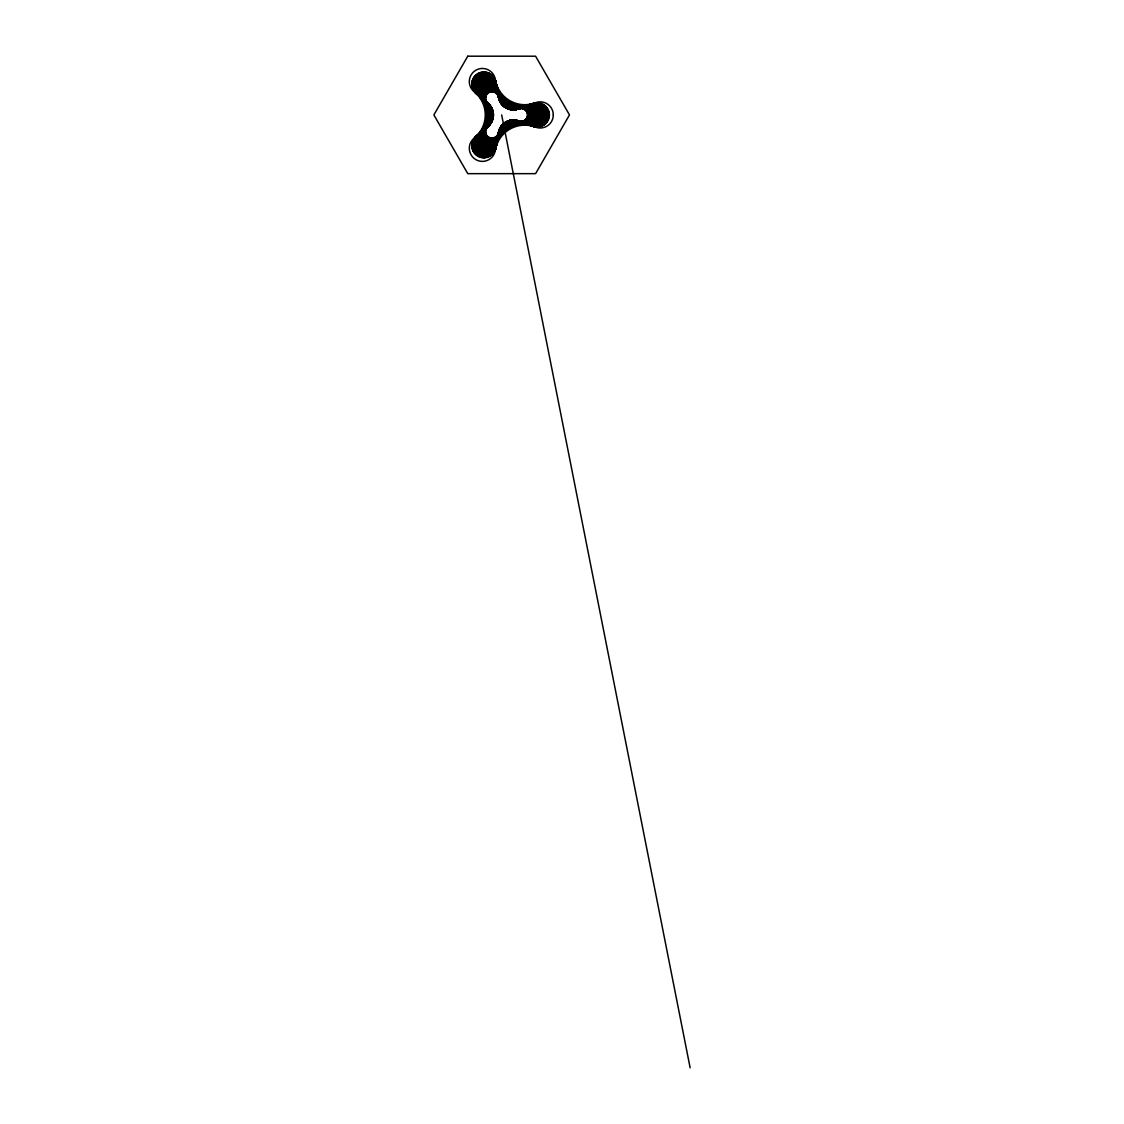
<?xml version="1.0" encoding="UTF-8"?>
<svg xmlns="http://www.w3.org/2000/svg" width="1124" height="1124" viewBox="0 0 1124 1124"><rect width="100%" height="100%" fill="white"/><g stroke="black" fill="none" stroke-linecap="round" stroke-linejoin="round"><path stroke-width="1.5" d="M501.669 114.929L690.136 1067.8M532.959 126.239A12.125 12.125 0 0 0 549.439 114.929A12.125 12.125 0 0 0 532.959 103.619A27.622 27.622 0 0 1 495.81 82.108A12.097 12.097 0 0 0 477.841 73.65A12.097 12.097 0 0 0 476.281 93.531A27.468 27.468 0 0 1 476.337 136.285A12.097 12.097 0 0 0 477.841 156.208A12.097 12.097 0 0 0 495.839 147.623A27.622 27.622 0 0 1 533.029 126.253A27.566 27.566 0 0 0 495.825 147.68M476.239 93.489A27.566 27.566 0 0 1 476.239 136.369M495.839 82.235A27.524 27.524 0 0 0 532.902 103.647A27.468 27.468 0 0 1 495.853 82.305A12.069 12.069 0 0 0 477.883 73.72A12.069 12.069 0 0 0 476.337 93.573M495.853 147.497A27.412 27.412 0 0 1 532.776 126.169M532.593 126.099A27.243 27.243 0 0 0 495.895 147.3A11.971 11.971 0 0 1 478.079 155.8A11.971 11.971 0 0 1 476.534 136.116A27.299 27.299 0 0 0 476.478 93.699A27.355 27.355 0 0 1 476.436 136.201A12.027 12.027 0 0 0 477.981 155.969A12.027 12.027 0 0 0 495.867 147.427A27.355 27.355 0 0 1 532.72 126.155A12.027 12.027 0 0 0 549.06 114.929A12.027 12.027 0 0 0 532.72 103.703A27.355 27.355 0 0 1 495.867 82.431M476.534 93.742A11.971 11.971 0 0 1 478.079 74.044A11.971 11.971 0 0 1 495.895 82.558A27.243 27.243 0 0 0 532.593 103.745M495.923 147.16A27.131 27.131 0 0 1 532.467 126.057A11.957 11.957 0 0 0 548.779 114.929A11.957 11.957 0 0 0 532.537 103.773A27.131 27.131 0 0 1 495.923 82.698A11.9 11.9 0 0 0 478.22 74.296A11.9 11.9 0 0 0 476.688 93.868A27.131 27.131 0 0 1 476.632 136.032A11.957 11.957 0 0 0 478.122 155.716A11.957 11.957 0 0 0 495.909 147.23A11.928 11.928 0 0 1 478.164 155.646A11.928 11.928 0 0 1 476.632 136.032M476.59 93.784A11.957 11.957 0 0 1 478.122 74.128A11.957 11.957 0 0 1 495.909 82.628M532.34 103.844A11.872 11.872 0 0 1 548.484 114.929A11.872 11.872 0 0 1 532.34 126.014M532.214 125.972A26.906 26.906 0 0 0 495.965 146.893A11.83 11.83 0 0 1 478.36 155.295A11.83 11.83 0 0 1 476.843 135.849A26.962 26.962 0 0 0 476.787 93.952A11.858 11.858 0 0 1 478.318 74.479A11.858 11.858 0 0 1 495.951 82.895A26.906 26.906 0 0 0 532.214 103.886A11.774 11.774 0 0 1 548.091 114.929A11.774 11.774 0 0 1 532.073 125.916A26.85 26.85 0 0 0 495.979 146.822A11.802 11.802 0 0 1 478.417 155.21A11.802 11.802 0 0 1 476.899 135.807M476.843 93.995A26.906 26.906 0 0 1 476.843 135.849M532.144 103.914A26.85 26.85 0 0 1 495.979 83.035A11.774 11.774 0 0 0 478.473 74.732A11.774 11.774 0 0 0 476.955 94.093A26.793 26.793 0 0 1 476.955 135.765A26.737 26.737 0 0 0 477.012 94.135A11.718 11.718 0 0 1 478.571 74.915A11.718 11.718 0 0 1 496.021 83.246A26.737 26.737 0 0 0 532.017 103.956A11.718 11.718 0 0 1 547.88 114.929A11.718 11.718 0 0 1 531.947 125.874A26.737 26.737 0 0 0 496.007 146.682M531.877 125.846A26.611 26.611 0 0 0 496.021 146.541A11.676 11.676 0 0 1 478.669 154.761A11.676 11.676 0 0 1 477.18 135.583A26.498 26.498 0 0 0 477.236 94.318A11.647 11.647 0 0 1 478.726 75.182A11.647 11.647 0 0 1 496.049 83.457A26.554 26.554 0 0 0 531.807 104.04A11.676 11.676 0 0 1 547.669 114.929A11.676 11.676 0 0 1 531.807 125.818A26.554 26.554 0 0 0 496.035 146.471A11.647 11.647 0 0 1 478.726 154.676A11.647 11.647 0 0 1 477.236 135.526M531.877 104.012A26.611 26.611 0 0 1 496.021 83.316M496.077 146.261A11.591 11.591 0 0 1 478.838 154.494A11.591 11.591 0 0 1 477.349 135.442A26.316 26.316 0 0 0 477.405 94.472A11.563 11.563 0 0 1 478.88 75.463A11.563 11.563 0 0 1 496.091 83.682A26.428 26.428 0 0 0 531.666 104.082A11.619 11.619 0 0 1 547.458 114.929A11.619 11.619 0 0 1 531.666 125.776A26.316 26.316 0 0 0 496.091 146.176A26.245 26.245 0 0 1 531.455 125.691M496.049 146.401A26.498 26.498 0 0 1 531.736 125.79M531.736 104.054A26.498 26.498 0 0 1 496.049 83.457M531.526 104.139A11.563 11.563 0 0 1 547.248 114.929A11.563 11.563 0 0 1 531.526 125.719M531.455 104.167A26.245 26.245 0 0 1 496.106 83.752M477.461 135.344A26.245 26.245 0 0 0 477.461 94.514A26.189 26.189 0 0 1 477.517 135.287M531.245 125.621A26.063 26.063 0 0 0 496.148 145.881A11.451 11.451 0 0 1 479.105 154.016A11.451 11.451 0 0 1 477.63 135.189A25.992 25.992 0 0 0 477.686 94.711A11.451 11.451 0 0 1 479.105 75.842A11.451 11.451 0 0 1 496.148 83.977A26.119 26.119 0 0 0 531.315 104.209M477.686 135.147A11.423 11.423 0 0 0 479.161 153.932A11.423 11.423 0 0 0 496.162 145.811A25.992 25.992 0 0 1 531.174 125.593A11.423 11.423 0 0 0 546.7 114.929A11.423 11.423 0 0 0 531.174 104.265A25.992 25.992 0 0 1 496.162 84.047A11.423 11.423 0 0 0 479.161 75.926A11.423 11.423 0 0 0 477.686 94.711M496.218 84.356A25.74 25.74 0 0 0 530.879 104.377A25.796 25.796 0 0 1 496.204 84.272A11.31 11.31 0 0 0 479.386 76.32A11.31 11.31 0 0 0 477.925 94.908A25.866 25.866 0 0 1 477.812 135.049A11.366 11.366 0 0 0 479.274 153.735A11.366 11.366 0 0 0 496.19 145.656A25.866 25.866 0 0 1 531.034 125.537A11.366 11.366 0 0 0 546.489 114.929A11.366 11.366 0 0 0 531.034 104.321A25.866 25.866 0 0 1 496.19 84.202A11.395 11.395 0 0 0 479.217 76.025A11.395 11.395 0 0 0 477.742 94.767A25.936 25.936 0 0 1 477.742 135.091A11.395 11.395 0 0 0 479.217 153.833A11.395 11.395 0 0 0 496.176 145.727M496.204 145.572A25.796 25.796 0 0 1 530.949 125.509A25.74 25.74 0 0 0 496.218 145.502A25.669 25.669 0 0 1 530.809 125.452A11.254 11.254 0 0 0 546.025 114.929A11.254 11.254 0 0 0 530.739 104.42M530.809 104.391A25.669 25.669 0 0 1 496.232 84.426A11.282 11.282 0 0 0 479.442 76.418A11.282 11.282 0 0 0 477.995 94.964A25.599 25.599 0 0 1 478.051 134.838A11.254 11.254 0 0 0 479.498 153.342A11.254 11.254 0 0 0 496.246 145.347M478.107 134.796A11.226 11.226 0 0 0 479.555 153.243A11.226 11.226 0 0 0 496.26 145.263A25.543 25.543 0 0 1 530.654 125.41M478.107 95.062A11.226 11.226 0 0 1 479.555 76.615A11.226 11.226 0 0 1 496.26 84.595A25.473 25.473 0 0 0 530.584 104.476A11.17 11.17 0 0 1 545.688 114.929A11.17 11.17 0 0 1 530.514 125.354A25.402 25.402 0 0 0 496.288 145.108M478.178 134.74A25.473 25.473 0 0 0 478.178 95.119A25.346 25.346 0 0 1 478.29 134.641A11.198 11.198 0 0 0 479.611 153.145A11.198 11.198 0 0 0 496.274 145.193M530.359 104.56A25.276 25.276 0 0 1 496.316 84.904A11.114 11.114 0 0 0 479.779 77.008A11.114 11.114 0 0 0 478.36 95.273A25.276 25.276 0 0 1 478.36 134.585A11.085 11.085 0 0 0 479.85 152.738A11.085 11.085 0 0 0 496.33 144.87M478.417 95.329A11.085 11.085 0 0 1 479.85 77.12A11.085 11.085 0 0 1 496.33 84.988A25.135 25.135 0 0 0 530.205 104.616A11.043 11.043 0 0 1 545.224 114.929A11.043 11.043 0 0 1 530.205 125.242A25.065 25.065 0 0 0 496.358 144.715A10.987 10.987 0 0 1 480.018 152.428A10.987 10.987 0 0 1 478.613 134.374A24.995 24.995 0 0 0 478.613 95.484M478.543 95.428A11.015 11.015 0 0 1 479.962 77.317A11.015 11.015 0 0 1 496.358 85.143A24.995 24.995 0 0 0 530.05 104.672A10.987 10.987 0 0 1 544.985 114.929A10.987 10.987 0 0 1 530.05 125.185A24.995 24.995 0 0 0 496.372 144.631M529.966 104.701A24.939 24.939 0 0 1 496.387 85.312A10.959 10.959 0 0 0 480.074 77.528A10.959 10.959 0 0 0 478.669 95.54A24.939 24.939 0 0 1 478.669 134.318A10.931 10.931 0 0 0 480.145 152.232A10.931 10.931 0 0 0 496.401 144.462A24.939 24.939 0 0 1 529.966 125.157M496.401 144.462A24.869 24.869 0 0 1 529.896 125.129M529.896 104.729A24.869 24.869 0 0 1 496.401 85.396M478.796 95.638A24.798 24.798 0 0 1 478.796 134.206M496.429 85.55A24.728 24.728 0 0 0 529.741 104.785A10.833 10.833 0 0 1 544.381 114.929A10.833 10.833 0 0 1 529.657 125.045A24.728 24.728 0 0 0 496.429 144.293M529.657 104.813A24.658 24.658 0 0 1 496.443 85.635A10.833 10.833 0 0 0 480.313 77.935A10.833 10.833 0 0 0 478.922 95.751A24.658 24.658 0 0 1 478.922 134.107A10.833 10.833 0 0 0 480.313 151.923A10.833 10.833 0 0 0 496.443 144.223A24.658 24.658 0 0 1 529.657 125.045M496.457 144.139A24.588 24.588 0 0 1 529.573 125.017A10.776 10.776 0 0 0 544.142 114.929A10.776 10.776 0 0 0 529.502 104.869A24.588 24.588 0 0 1 496.457 85.719A10.804 10.804 0 0 0 480.384 78.048A10.804 10.804 0 0 0 478.993 95.807A24.588 24.588 0 0 1 478.993 134.051M479.049 133.995A10.776 10.776 0 0 0 480.44 151.712A10.776 10.776 0 0 0 496.471 144.055A24.447 24.447 0 0 1 529.418 124.961A10.678 10.678 0 0 0 543.777 114.929A10.678 10.678 0 0 0 529.264 104.954A24.306 24.306 0 0 1 496.513 86.056A10.65 10.65 0 0 0 480.679 78.568A10.65 10.65 0 0 0 479.316 96.074A24.306 24.306 0 0 1 479.246 133.826A10.678 10.678 0 0 0 480.622 151.389A10.678 10.678 0 0 0 496.513 143.802A24.306 24.306 0 0 1 529.264 124.905M529.418 104.897A24.447 24.447 0 0 1 496.485 85.888A10.748 10.748 0 0 0 480.496 78.259A10.748 10.748 0 0 0 479.119 95.919A24.377 24.377 0 0 1 479.189 133.882M479.316 96.074A24.236 24.236 0 0 1 479.316 133.77A10.65 10.65 0 0 0 480.679 151.29A10.65 10.65 0 0 0 496.527 143.717M529.011 105.052A10.594 10.594 0 0 1 543.412 114.929A10.594 10.594 0 0 1 529.011 124.806A24.096 24.096 0 0 0 496.555 143.549A10.594 10.594 0 0 1 480.805 151.08A10.594 10.594 0 0 1 479.442 133.672A24.026 24.026 0 0 0 479.512 96.243A10.552 10.552 0 0 1 480.861 78.891A10.552 10.552 0 0 1 496.583 86.393A24.026 24.026 0 0 0 528.94 105.08A24.096 24.096 0 0 1 496.555 86.309M496.583 143.465A24.026 24.026 0 0 1 528.94 124.778M528.772 105.136A23.885 23.885 0 0 1 496.611 86.562A10.495 10.495 0 0 0 480.988 79.102A10.495 10.495 0 0 0 479.639 96.355A23.801 23.801 0 0 1 479.709 133.447A10.495 10.495 0 0 0 480.988 150.756A10.495 10.495 0 0 0 496.611 143.296A23.955 23.955 0 0 1 528.856 124.75A10.523 10.523 0 0 0 543.159 114.929A10.523 10.523 0 0 0 528.856 105.108A23.955 23.955 0 0 1 496.597 86.478M528.617 105.192A10.439 10.439 0 0 1 542.794 114.929A10.439 10.439 0 0 1 528.617 124.666A23.73 23.73 0 0 0 496.639 143.127A10.467 10.467 0 0 1 481.058 150.644A10.467 10.467 0 0 1 479.709 133.447M496.611 143.296A23.885 23.885 0 0 1 528.772 124.722M479.709 96.411A10.467 10.467 0 0 1 481.058 79.214A10.467 10.467 0 0 1 496.625 86.646M496.668 142.959A23.59 23.59 0 0 1 528.449 124.609A10.369 10.369 0 0 0 542.541 114.929A10.369 10.369 0 0 0 528.449 105.249A23.66 23.66 0 0 1 496.653 86.815A10.397 10.397 0 0 0 481.184 79.425A10.397 10.397 0 0 0 479.836 96.524M479.779 96.467A23.73 23.73 0 0 1 479.779 133.391M479.976 96.636A23.52 23.52 0 0 1 479.976 133.222A10.341 10.341 0 0 0 481.297 150.209A10.341 10.341 0 0 0 496.682 142.86A23.52 23.52 0 0 1 528.364 124.581A10.271 10.271 0 0 0 542.161 114.929A10.271 10.271 0 0 0 528.196 105.347A23.449 23.449 0 0 1 496.696 87.082A10.313 10.313 0 0 0 481.367 79.748A10.313 10.313 0 0 0 480.046 96.692A23.449 23.449 0 0 1 480.046 133.166A10.313 10.313 0 0 0 481.367 150.11A10.313 10.313 0 0 0 496.696 142.776A23.379 23.379 0 0 1 528.196 124.511M528.449 105.249A23.59 23.59 0 0 1 496.668 86.899A23.52 23.52 0 0 0 528.364 105.277M496.71 142.692A10.271 10.271 0 0 1 481.423 149.998A10.271 10.271 0 0 1 480.103 133.11A23.309 23.309 0 0 0 480.173 96.805A10.271 10.271 0 0 1 481.423 79.86A10.271 10.271 0 0 1 496.71 87.166M480.243 132.997A10.214 10.214 0 0 0 481.55 149.773A10.214 10.214 0 0 0 496.752 142.523A23.309 23.309 0 0 1 528.125 124.483A10.242 10.242 0 0 0 542.035 114.929A10.242 10.242 0 0 0 528.125 105.375A23.309 23.309 0 0 1 496.724 87.251A10.242 10.242 0 0 0 481.493 79.973A10.242 10.242 0 0 0 480.173 96.805M496.752 142.523A23.225 23.225 0 0 1 528.041 124.455A10.214 10.214 0 0 0 541.909 114.929A10.214 10.214 0 0 0 528.041 105.403A23.225 23.225 0 0 1 496.752 87.335M496.766 142.439A23.154 23.154 0 0 1 527.957 124.427M527.957 105.431A23.154 23.154 0 0 1 496.766 87.419A10.144 10.144 0 0 0 481.676 80.296A10.144 10.144 0 0 0 480.369 96.973A23.154 23.154 0 0 1 480.313 132.941A23.084 23.084 0 0 0 480.369 96.973M527.62 105.544A22.859 22.859 0 0 1 496.822 87.77A10.046 10.046 0 0 0 481.873 80.619A10.046 10.046 0 0 0 480.58 97.142A22.944 22.944 0 0 1 480.51 132.773A10.116 10.116 0 0 0 481.746 149.45A10.116 10.116 0 0 0 496.794 142.27A22.944 22.944 0 0 1 527.704 124.343A10.116 10.116 0 0 0 541.543 114.929A10.116 10.116 0 0 0 527.788 105.487A23.014 23.014 0 0 1 496.794 87.588M480.651 132.66A10.018 10.018 0 0 0 481.929 149.127A10.018 10.018 0 0 0 496.836 142.003A22.859 22.859 0 0 1 527.62 124.314M480.58 97.142A22.859 22.859 0 0 1 480.58 132.716M527.451 105.614A9.99 9.99 0 0 1 541.037 114.929A9.99 9.99 0 0 1 527.451 124.244A22.649 22.649 0 0 0 496.864 141.835M527.381 124.216A9.947 9.947 0 0 0 540.911 114.929A9.947 9.947 0 0 0 527.381 105.642A22.649 22.649 0 0 1 496.864 88.023A9.947 9.947 0 0 0 482.056 80.956A9.947 9.947 0 0 0 480.777 97.31A22.649 22.649 0 0 1 480.777 132.548M480.847 97.367A22.578 22.578 0 0 1 480.847 132.477A9.919 9.919 0 0 0 482.126 148.79A9.919 9.919 0 0 0 496.878 141.736A22.578 22.578 0 0 1 527.297 124.188A9.919 9.919 0 0 0 540.784 114.929A9.919 9.919 0 0 0 527.297 105.67A22.578 22.578 0 0 1 496.878 88.108A9.891 9.891 0 0 0 482.182 81.167A9.891 9.891 0 0 0 480.917 97.423M527.212 124.16A22.494 22.494 0 0 0 496.906 141.652A9.891 9.891 0 0 1 482.182 148.677A9.891 9.891 0 0 1 480.917 132.421M527.212 105.698A22.494 22.494 0 0 1 496.906 88.206M496.934 141.484A22.354 22.354 0 0 1 527.044 124.104M527.128 105.726A22.424 22.424 0 0 1 496.92 88.29M496.934 88.374A9.821 9.821 0 0 0 482.308 81.392A9.821 9.821 0 0 0 481.044 97.549A22.354 22.354 0 0 1 481.044 132.309A22.283 22.283 0 0 0 481.114 97.605M496.92 141.568A9.863 9.863 0 0 1 482.252 148.579A9.863 9.863 0 0 1 480.988 132.365M481.184 132.196A9.765 9.765 0 0 0 482.435 148.242A9.765 9.765 0 0 0 496.963 141.315A22.283 22.283 0 0 1 526.959 124.061A9.793 9.793 0 0 0 540.265 114.929A9.793 9.793 0 0 0 526.959 105.782A22.283 22.283 0 0 1 496.948 88.459A22.213 22.213 0 0 0 526.875 105.825A22.129 22.129 0 0 1 496.977 88.627A9.723 9.723 0 0 0 482.505 81.729A9.723 9.723 0 0 0 481.255 97.718A22.129 22.129 0 0 1 481.255 132.14M496.991 141.132A22.058 22.058 0 0 1 526.706 123.977A9.695 9.695 0 0 0 539.885 114.929A9.695 9.695 0 0 0 526.706 105.881A22.058 22.058 0 0 1 496.991 88.726A9.695 9.695 0 0 0 482.561 81.827A9.695 9.695 0 0 0 481.325 97.774A22.058 22.058 0 0 1 481.325 132.084A9.695 9.695 0 0 0 482.561 148.031A9.695 9.695 0 0 0 496.991 141.132A22.129 22.129 0 0 1 526.791 124.005A22.213 22.213 0 0 0 496.963 141.315M481.451 131.972A21.918 21.918 0 0 0 481.451 97.886A9.666 9.666 0 0 1 482.632 81.94A9.666 9.666 0 0 1 497.005 88.81A21.918 21.918 0 0 0 526.552 105.937A9.596 9.596 0 0 1 539.506 114.929A9.596 9.596 0 0 1 526.468 123.893A21.848 21.848 0 0 0 497.033 140.879A9.596 9.596 0 0 1 482.758 147.694A9.596 9.596 0 0 1 481.522 131.915A21.848 21.848 0 0 0 481.522 97.943A21.763 21.763 0 0 1 481.592 131.859M526.622 123.949A21.988 21.988 0 0 0 497.005 141.048A9.666 9.666 0 0 1 482.632 147.918A9.666 9.666 0 0 1 481.381 132.028M481.451 97.886A9.638 9.638 0 0 1 482.688 82.052A9.638 9.638 0 0 1 497.019 88.894M526.468 105.965A21.848 21.848 0 0 1 497.033 88.979M497.075 140.697A21.693 21.693 0 0 1 526.299 123.823A9.54 9.54 0 0 0 539.253 114.929A9.54 9.54 0 0 0 526.299 106.035A21.693 21.693 0 0 1 497.075 89.161A9.54 9.54 0 0 0 482.884 82.375A9.54 9.54 0 0 0 481.662 98.055A21.693 21.693 0 0 1 481.662 131.803A9.54 9.54 0 0 0 482.884 147.483A9.54 9.54 0 0 0 497.075 140.697A21.623 21.623 0 0 1 526.215 123.795M526.215 106.063A21.623 21.623 0 0 1 497.089 89.246M481.789 98.167A9.47 9.47 0 0 1 483.011 82.6A9.47 9.47 0 0 1 497.103 89.33M481.859 131.634A9.442 9.442 0 0 0 483.067 147.146A9.442 9.442 0 0 0 497.117 140.444A21.482 21.482 0 0 1 526.046 123.738A9.442 9.442 0 0 0 538.874 114.929A9.442 9.442 0 0 0 526.046 106.12A21.482 21.482 0 0 1 497.117 89.414M481.929 131.578A21.412 21.412 0 0 0 481.929 98.28A9.414 9.414 0 0 1 483.137 82.811A9.414 9.414 0 0 1 497.131 89.499A21.328 21.328 0 0 0 525.877 106.176A9.343 9.343 0 0 1 538.508 114.929A9.343 9.343 0 0 1 525.807 123.654M525.962 106.148A9.414 9.414 0 0 1 538.761 114.929A9.414 9.414 0 0 1 525.962 123.71A21.412 21.412 0 0 0 497.131 140.359M525.723 123.626A21.187 21.187 0 0 0 497.173 140.093A9.343 9.343 0 0 1 483.264 146.822A9.343 9.343 0 0 1 482.056 131.466A21.258 21.258 0 0 0 482.056 98.392M525.723 106.232A21.187 21.187 0 0 1 497.173 89.765M497.272 90.271A9.118 9.118 0 0 0 483.699 83.794A9.118 9.118 0 0 0 482.519 98.786A20.752 20.752 0 0 1 482.519 131.072A9.118 9.118 0 0 0 483.699 146.064A9.118 9.118 0 0 0 497.272 139.587A20.822 20.822 0 0 1 525.315 123.471A9.161 9.161 0 0 0 537.75 114.929A9.161 9.161 0 0 0 525.315 106.387A20.752 20.752 0 0 1 497.272 90.271A9.161 9.161 0 0 0 483.629 83.682A9.161 9.161 0 0 0 482.463 98.729A20.906 20.906 0 0 1 482.393 131.185A9.189 9.189 0 0 0 483.573 146.289A9.189 9.189 0 0 0 497.244 139.755A20.977 20.977 0 0 1 525.47 123.528A9.217 9.217 0 0 0 538.003 114.929A9.217 9.217 0 0 0 525.47 106.33A20.977 20.977 0 0 1 497.229 90.018A9.217 9.217 0 0 0 483.517 83.471A9.217 9.217 0 0 0 482.322 98.617A20.977 20.977 0 0 1 482.322 131.241M482.126 98.448A21.187 21.187 0 0 1 482.126 131.41A9.315 9.315 0 0 0 483.32 146.71A9.315 9.315 0 0 0 497.173 140.093M482.196 98.505A21.117 21.117 0 0 1 482.196 131.353M497.215 139.924A21.047 21.047 0 0 1 525.554 123.556M525.554 106.302A21.047 21.047 0 0 1 497.215 89.934M525.4 106.359A20.906 20.906 0 0 1 497.244 90.103M525.231 106.415A9.118 9.118 0 0 1 537.637 114.929A9.118 9.118 0 0 1 525.231 123.443A20.752 20.752 0 0 0 497.272 139.587M524.992 106.499A9.034 9.034 0 0 1 537.258 114.929A9.034 9.034 0 0 1 524.992 123.359A20.541 20.541 0 0 0 497.314 139.334M497.286 139.502A20.682 20.682 0 0 1 525.147 123.415A20.611 20.611 0 0 0 497.3 139.418A9.062 9.062 0 0 1 483.826 145.853A9.062 9.062 0 0 1 482.66 130.96M497.286 90.356A20.682 20.682 0 0 0 525.147 106.443A20.611 20.611 0 0 1 497.3 90.44M524.824 106.555A8.964 8.964 0 0 1 537.019 114.929A8.964 8.964 0 0 1 524.824 123.303A20.33 20.33 0 0 0 497.356 139.081A8.964 8.964 0 0 1 484.008 145.53A8.964 8.964 0 0 1 482.856 130.791A20.401 20.401 0 0 0 482.856 99.067A8.992 8.992 0 0 1 483.938 84.216A8.992 8.992 0 0 1 497.328 90.608A20.471 20.471 0 0 0 524.908 106.527M482.716 98.954A20.541 20.541 0 0 1 482.716 130.904M482.856 99.067A8.964 8.964 0 0 1 484.008 84.328A8.964 8.964 0 0 1 497.342 90.693M524.585 123.204A8.88 8.88 0 0 0 536.654 114.929A8.88 8.88 0 0 0 524.585 106.64A20.26 20.26 0 0 1 497.37 90.861A8.908 8.908 0 0 0 484.121 84.539A8.908 8.908 0 0 0 482.983 99.165A20.26 20.26 0 0 1 482.983 130.679A8.936 8.936 0 0 0 484.065 145.432A8.936 8.936 0 0 0 497.356 139.081M497.384 138.912A8.88 8.88 0 0 1 484.191 145.221A8.88 8.88 0 0 1 483.039 130.637A20.19 20.19 0 0 0 483.039 99.221A8.88 8.88 0 0 1 484.191 84.637A8.88 8.88 0 0 1 497.384 90.946A20.12 20.12 0 0 0 524.515 106.682M524.515 123.176A20.12 20.12 0 0 0 497.398 138.828A8.781 8.781 0 0 1 484.374 144.912A8.781 8.781 0 0 1 483.236 130.468M497.44 91.185A19.979 19.979 0 0 0 524.346 106.738A8.781 8.781 0 0 1 536.288 114.929A8.781 8.781 0 0 1 524.346 123.12A19.979 19.979 0 0 0 497.44 138.659A20.049 20.049 0 0 1 524.43 123.148A8.809 8.809 0 0 0 536.415 114.929A8.809 8.809 0 0 0 524.43 106.71A20.049 20.049 0 0 1 497.426 91.114A8.809 8.809 0 0 0 484.303 84.848A8.809 8.809 0 0 0 483.179 99.334A20.049 20.049 0 0 1 483.179 130.525M497.454 138.589A19.909 19.909 0 0 1 524.276 123.092M524.276 106.766A19.909 19.909 0 0 1 497.454 91.269A8.753 8.753 0 0 0 484.43 85.059A8.753 8.753 0 0 0 483.306 99.446M524.121 123.036A19.768 19.768 0 0 0 497.482 138.421A8.655 8.655 0 0 1 484.613 144.49A8.655 8.655 0 0 1 483.489 130.258A19.768 19.768 0 0 0 483.432 99.544A8.627 8.627 0 0 1 484.669 85.466A8.627 8.627 0 0 1 497.511 91.606A19.572 19.572 0 0 0 523.882 106.906A8.627 8.627 0 0 1 535.698 114.929A8.627 8.627 0 0 1 523.967 122.98A19.572 19.572 0 0 0 497.525 138.182A8.627 8.627 0 0 1 484.669 144.392A8.627 8.627 0 0 1 483.559 130.201M483.362 99.502A19.839 19.839 0 0 1 483.362 130.356M497.496 138.336A19.712 19.712 0 0 1 524.037 123.008M483.489 99.6A19.712 19.712 0 0 1 483.489 130.258M523.882 106.906A8.599 8.599 0 0 1 535.572 114.929A8.599 8.599 0 0 1 523.882 122.952M497.553 138.013A19.431 19.431 0 0 1 523.728 122.895A8.542 8.542 0 0 0 535.347 114.929A8.542 8.542 0 0 0 523.728 106.963A19.361 19.361 0 0 1 497.567 91.915A8.542 8.542 0 0 0 484.837 85.775A8.542 8.542 0 0 0 483.742 99.811A19.501 19.501 0 0 1 483.685 130.089M523.658 106.977A8.514 8.514 0 0 1 535.221 114.929A8.514 8.514 0 0 1 523.658 122.867M483.868 99.924A19.305 19.305 0 0 1 483.868 129.934A8.486 8.486 0 0 0 484.964 143.886A8.486 8.486 0 0 0 497.581 137.859A19.305 19.305 0 0 1 523.573 122.839A19.234 19.234 0 0 0 497.595 137.774A8.43 8.43 0 0 1 485.076 143.689A8.43 8.43 0 0 1 483.994 129.836A19.164 19.164 0 0 0 483.994 100.022A8.43 8.43 0 0 1 485.076 86.169A8.43 8.43 0 0 1 497.609 92.154A19.108 19.108 0 0 0 523.348 107.089A8.402 8.402 0 0 1 534.771 114.929A8.402 8.402 0 0 1 523.348 122.769A19.108 19.108 0 0 0 497.623 137.62M484.107 129.738A19.038 19.038 0 0 0 484.107 100.12A8.374 8.374 0 0 1 485.189 86.365A8.374 8.374 0 0 1 497.637 92.309M497.651 137.465A8.332 8.332 0 0 1 485.245 143.394A8.332 8.332 0 0 1 484.177 129.681A18.968 18.968 0 0 0 484.177 100.177M484.233 129.625A8.304 8.304 0 0 0 485.301 143.296A8.304 8.304 0 0 0 497.665 137.381A18.911 18.911 0 0 1 523.124 122.685A8.304 8.304 0 0 0 534.42 114.929A8.304 8.304 0 0 0 523.124 107.173A18.911 18.911 0 0 1 497.665 92.463A8.304 8.304 0 0 0 485.301 86.562A8.304 8.304 0 0 0 484.233 100.219M484.289 129.583A18.841 18.841 0 0 0 484.289 100.275A18.771 18.771 0 0 1 484.346 129.527A8.275 8.275 0 0 0 485.357 143.198A8.275 8.275 0 0 0 497.679 137.311M484.402 100.373A8.219 8.219 0 0 1 485.47 86.857A8.219 8.219 0 0 1 497.707 92.702A18.644 18.644 0 0 0 522.843 107.272A18.715 18.715 0 0 1 497.707 92.702A8.191 8.191 0 0 0 485.526 86.955A8.191 8.191 0 0 0 484.472 100.429A18.644 18.644 0 0 1 484.472 129.429A8.191 8.191 0 0 0 485.526 142.903A8.191 8.191 0 0 0 497.721 137.086A18.771 18.771 0 0 1 522.983 122.628A8.247 8.247 0 0 0 534.195 114.929A8.247 8.247 0 0 0 522.983 107.23A18.771 18.771 0 0 1 497.693 92.618M522.702 107.328A8.135 8.135 0 0 1 533.76 114.929A8.135 8.135 0 0 1 522.702 122.53A18.518 18.518 0 0 0 497.749 136.931A8.135 8.135 0 0 1 485.624 142.72A8.135 8.135 0 0 1 484.584 129.33A18.518 18.518 0 0 0 484.584 100.528A8.163 8.163 0 0 1 485.582 87.04A8.163 8.163 0 0 1 497.735 92.856A18.518 18.518 0 0 0 522.702 107.328A18.462 18.462 0 0 1 497.763 92.997A8.065 8.065 0 0 0 485.793 87.419A8.065 8.065 0 0 0 484.753 100.668A18.335 18.335 0 0 1 484.753 129.19A8.093 8.093 0 0 0 485.737 142.523A8.093 8.093 0 0 0 497.777 136.791A18.462 18.462 0 0 1 522.618 122.502M497.707 137.156A18.715 18.715 0 0 1 522.913 122.6A18.588 18.588 0 0 0 497.735 137.002M522.548 107.384A8.093 8.093 0 0 1 533.549 114.929A8.093 8.093 0 0 1 522.548 122.474A18.405 18.405 0 0 0 497.777 136.791M497.777 93.151A18.335 18.335 0 0 0 522.477 107.412A8.037 8.037 0 0 1 533.338 114.929A8.037 8.037 0 0 1 522.407 122.418M522.21 107.511A7.952 7.952 0 0 1 533.015 114.929A7.952 7.952 0 0 1 522.21 122.347A18.096 18.096 0 0 0 497.834 136.425A18.153 18.153 0 0 1 522.281 122.375A18.209 18.209 0 0 0 497.806 136.566A8.008 8.008 0 0 1 485.905 142.256A8.008 8.008 0 0 1 484.866 129.091A18.153 18.153 0 0 0 484.922 100.809A8.008 8.008 0 0 1 485.905 87.602A8.008 8.008 0 0 1 497.806 93.292A18.209 18.209 0 0 0 522.351 107.454A18.153 18.153 0 0 1 497.82 93.362A18.096 18.096 0 0 0 522.21 107.511A7.924 7.924 0 0 1 532.917 114.929A7.924 7.924 0 0 1 522.14 122.319A18.04 18.04 0 0 0 497.848 136.355A7.924 7.924 0 0 1 486.06 141.975A7.924 7.924 0 0 1 485.034 128.951A18.04 18.04 0 0 0 485.034 100.907A7.896 7.896 0 0 1 486.102 87.967A7.896 7.896 0 0 1 497.862 93.573A17.914 17.914 0 0 0 522 107.581A17.801 17.801 0 0 1 497.904 93.784A7.798 7.798 0 0 0 486.313 88.318A7.798 7.798 0 0 0 485.301 101.132A17.745 17.745 0 0 1 485.301 128.726A7.826 7.826 0 0 0 486.256 141.624A7.826 7.826 0 0 0 497.904 136.074A17.858 17.858 0 0 1 521.943 122.249A17.801 17.801 0 0 0 497.904 136.074M484.978 100.851A18.096 18.096 0 0 1 484.978 128.993M485.147 100.991A7.868 7.868 0 0 1 486.158 88.051A7.868 7.868 0 0 1 497.876 93.643M521.747 107.679A7.77 7.77 0 0 1 532.312 114.929A7.77 7.77 0 0 1 521.747 122.179M521.943 107.609A17.858 17.858 0 0 1 497.89 93.714M485.203 101.048A17.858 17.858 0 0 1 485.203 128.81A7.798 7.798 0 0 0 486.313 141.54A7.798 7.798 0 0 0 497.904 136.004A7.77 7.77 0 0 1 486.355 141.455A7.77 7.77 0 0 1 485.357 128.684M485.357 101.174A7.77 7.77 0 0 1 486.355 88.403A7.77 7.77 0 0 1 497.918 93.924M485.456 128.6A17.577 17.577 0 0 0 485.456 101.258A17.52 17.52 0 0 1 485.512 128.543A7.728 7.728 0 0 0 486.453 141.287A7.728 7.728 0 0 0 497.946 135.807A17.577 17.577 0 0 1 521.62 122.137A17.52 17.52 0 0 0 497.96 135.737M497.988 94.247A7.643 7.643 0 0 0 486.594 88.824A7.643 7.643 0 0 0 485.61 101.399A7.671 7.671 0 0 1 486.552 88.74A7.671 7.671 0 0 1 497.974 94.191A17.577 17.577 0 0 0 521.62 107.721A7.742 7.742 0 0 1 532.214 114.929A7.742 7.742 0 0 1 521.677 122.165M521.55 107.749A17.52 17.52 0 0 1 497.96 94.121A17.464 17.464 0 0 0 521.494 107.764A7.671 7.671 0 0 1 531.919 114.929A7.671 7.671 0 0 1 521.494 122.095A17.464 17.464 0 0 0 497.974 135.667A7.643 7.643 0 0 1 486.594 141.034A7.643 7.643 0 0 1 485.61 128.459M521.424 107.792A7.643 7.643 0 0 1 531.821 114.929A7.643 7.643 0 0 1 521.424 122.066M498.002 135.47A17.296 17.296 0 0 1 521.297 122.024A17.183 17.183 0 0 0 498.03 135.344A7.573 7.573 0 0 1 486.734 140.795A7.573 7.573 0 0 1 485.765 128.333A17.296 17.296 0 0 0 485.723 101.483A7.601 7.601 0 0 1 486.692 88.979A7.601 7.601 0 0 1 498.002 94.388A17.296 17.296 0 0 0 521.297 107.834A17.183 17.183 0 0 1 498.03 94.514M485.821 101.553A17.183 17.183 0 0 1 485.821 128.291M485.961 128.178A7.489 7.489 0 0 0 486.917 140.486A7.489 7.489 0 0 0 498.058 135.161A17.085 17.085 0 0 1 521.058 121.94A7.489 7.489 0 0 0 531.174 114.929A7.489 7.489 0 0 0 521.002 107.946A17.029 17.029 0 0 1 498.058 94.697A17.085 17.085 0 0 0 521.058 107.918M486.004 101.722A7.461 7.461 0 0 1 486.959 89.456A7.461 7.461 0 0 1 498.072 94.753A16.986 16.986 0 0 0 520.946 107.96A7.461 7.461 0 0 1 531.09 114.929A7.461 7.461 0 0 1 520.946 121.898A16.888 16.888 0 0 0 498.087 134.978A7.418 7.418 0 0 1 487.057 140.261A7.418 7.418 0 0 1 486.102 128.052A16.832 16.832 0 0 0 486.144 101.834A7.404 7.404 0 0 1 487.099 89.681A7.404 7.404 0 0 1 498.101 94.936A16.832 16.832 0 0 0 520.777 108.03A7.404 7.404 0 0 1 530.837 114.929A7.404 7.404 0 0 1 520.777 121.828A16.79 16.79 0 0 0 498.115 134.866A7.362 7.362 0 0 1 487.184 140.036A7.362 7.362 0 0 1 486.228 127.939M485.863 101.596A17.141 17.141 0 0 1 485.863 128.262M498.058 135.161A17.029 17.029 0 0 1 521.002 121.912M486.046 101.764A7.446 7.446 0 0 1 487.015 89.527A7.446 7.446 0 0 1 498.087 94.809M486.186 101.877A16.79 16.79 0 0 1 486.186 127.981M520.51 121.729A16.593 16.593 0 0 0 498.157 134.641A16.635 16.635 0 0 1 520.553 121.757A7.32 7.32 0 0 0 530.5 114.929A7.32 7.32 0 0 0 520.553 108.101A16.635 16.635 0 0 1 498.143 95.161A7.292 7.292 0 0 0 487.296 90.032A7.292 7.292 0 0 0 486.369 102.017A16.593 16.593 0 0 1 486.369 127.827A16.691 16.691 0 0 0 486.271 101.947M498.185 134.473A7.236 7.236 0 0 1 487.423 139.615A7.236 7.236 0 0 1 486.495 127.729M520.103 108.269A16.242 16.242 0 0 1 498.227 95.638A7.137 7.137 0 0 0 487.605 90.566A7.137 7.137 0 0 0 486.692 102.298A16.284 16.284 0 0 1 486.65 127.588A7.194 7.194 0 0 0 487.493 139.488A7.194 7.194 0 0 0 498.199 134.374A16.41 16.41 0 0 1 520.3 121.659A7.208 7.208 0 0 0 530.106 114.929A7.208 7.208 0 0 0 520.3 108.199A16.509 16.509 0 0 1 498.171 95.329A7.208 7.208 0 0 0 487.465 90.299A7.208 7.208 0 0 0 486.537 102.158M520.3 108.199A16.41 16.41 0 0 1 498.185 95.428M520.201 108.227A7.18 7.18 0 0 1 529.952 114.929A7.18 7.18 0 0 1 520.201 121.631M498.227 134.22A16.242 16.242 0 0 1 520.103 121.589A7.123 7.123 0 0 0 529.741 114.929A7.123 7.123 0 0 0 520.061 108.283A16.2 16.2 0 0 1 498.241 95.68A7.081 7.081 0 0 0 487.718 90.749A7.081 7.081 0 0 0 486.804 102.396A16.115 16.115 0 0 1 486.804 127.462A7.095 7.095 0 0 0 487.676 139.165A7.095 7.095 0 0 0 498.241 134.121A16.157 16.157 0 0 1 520.019 121.561A7.081 7.081 0 0 0 529.601 114.929A7.081 7.081 0 0 0 519.962 108.311M498.213 134.276A7.151 7.151 0 0 1 487.577 139.362A7.151 7.151 0 0 1 486.65 127.588M486.734 102.326A16.2 16.2 0 0 1 486.734 127.532M519.92 121.518A16.073 16.073 0 0 0 498.269 134.023A7.039 7.039 0 0 1 487.816 138.926A7.039 7.039 0 0 1 486.917 127.377A16.045 16.045 0 0 0 486.875 102.453M498.269 95.877A16.045 16.045 0 0 0 519.878 108.354A16.003 16.003 0 0 1 498.283 95.919A7.011 7.011 0 0 0 487.844 90.988A7.011 7.011 0 0 0 486.945 102.509A15.891 15.891 0 0 1 487.015 127.279A6.997 6.997 0 0 0 487.886 138.814A6.997 6.997 0 0 0 498.297 133.84A15.919 15.919 0 0 1 519.752 121.462A6.983 6.983 0 0 0 529.193 114.929A6.983 6.983 0 0 0 519.709 108.41A15.919 15.919 0 0 1 498.297 96.004A6.969 6.969 0 0 0 487.942 91.142A6.969 6.969 0 0 0 487.043 102.593M498.311 133.756A15.848 15.848 0 0 1 519.667 121.434M519.667 108.424A15.848 15.848 0 0 1 498.311 96.102M487.113 127.209A15.778 15.778 0 0 0 487.113 102.649A6.899 6.899 0 0 1 488.097 91.409A6.899 6.899 0 0 1 498.353 96.299A15.68 15.68 0 0 0 519.471 108.494A6.899 6.899 0 0 1 528.842 114.929A6.899 6.899 0 0 1 519.471 121.364A15.652 15.652 0 0 0 498.353 133.517A6.899 6.899 0 0 1 488.097 138.449A6.899 6.899 0 0 1 487.212 127.124A15.652 15.652 0 0 0 487.24 102.762A6.885 6.885 0 0 1 488.125 91.451A6.885 6.885 0 0 1 498.353 96.341A15.624 15.624 0 0 0 519.4 108.522A6.842 6.842 0 0 1 528.617 114.929A6.842 6.842 0 0 1 519.33 121.308A15.624 15.624 0 0 0 498.353 133.475A6.856 6.856 0 0 1 488.167 138.308A6.856 6.856 0 0 1 487.296 127.054A15.581 15.581 0 0 0 487.296 102.804M498.368 133.447A15.581 15.581 0 0 1 519.358 121.322A15.525 15.525 0 0 0 498.382 133.377A6.8 6.8 0 0 1 488.28 138.14A6.8 6.8 0 0 1 487.394 126.956A15.497 15.497 0 0 0 487.38 102.874A6.814 6.814 0 0 1 488.252 91.676A6.814 6.814 0 0 1 498.382 96.524M518.951 108.677A15.23 15.23 0 0 1 498.438 96.847A15.315 15.315 0 0 0 519.049 108.649A6.688 6.688 0 0 1 528.041 114.929A6.688 6.688 0 0 1 518.951 121.167A15.272 15.272 0 0 0 498.438 133.068A15.343 15.343 0 0 1 519.077 121.223A6.744 6.744 0 0 0 528.238 114.929A6.744 6.744 0 0 0 519.077 108.635A15.343 15.343 0 0 1 498.424 96.706A6.73 6.73 0 0 0 488.406 91.957A6.73 6.73 0 0 0 487.549 103.015A15.315 15.315 0 0 1 487.549 126.843A15.357 15.357 0 0 0 487.493 102.986M498.424 133.096A15.286 15.286 0 0 1 519.021 121.195M487.732 126.675A15.104 15.104 0 0 0 487.732 103.183A6.66 6.66 0 0 1 488.561 92.21A6.66 6.66 0 0 1 498.466 96.945A15.16 15.16 0 0 0 518.881 108.705A6.604 6.604 0 0 1 527.718 114.929A6.604 6.604 0 0 1 518.74 121.097A15.09 15.09 0 0 0 498.466 132.857A6.604 6.604 0 0 1 488.659 137.479A6.604 6.604 0 0 1 487.802 126.619A15.034 15.034 0 0 0 487.802 103.239A6.589 6.589 0 0 1 488.687 92.435A6.589 6.589 0 0 1 498.494 97.114A15.005 15.005 0 0 0 518.698 108.775M487.732 103.183A6.646 6.646 0 0 1 488.589 92.266A6.646 6.646 0 0 1 498.466 96.987M498.508 97.198A14.921 14.921 0 0 0 518.614 108.803A6.561 6.561 0 0 1 527.535 114.929A6.561 6.561 0 0 1 518.614 121.055A14.963 14.963 0 0 0 498.494 132.702A6.589 6.589 0 0 1 488.673 137.437A6.589 6.589 0 0 1 487.83 126.605M498.508 132.674A14.935 14.935 0 0 1 518.628 121.055A14.907 14.907 0 0 0 498.508 132.632A6.547 6.547 0 0 1 488.757 137.297A6.547 6.547 0 0 1 487.914 126.52A14.907 14.907 0 0 0 487.928 103.338A6.561 6.561 0 0 1 488.757 92.547A6.561 6.561 0 0 1 498.508 97.212A14.907 14.907 0 0 0 518.6 108.817M467.767 56.2L433.864 114.929L467.767 173.658L535.586 173.658L569.489 114.929L535.586 56.2L467.767 56.2M553.303 114.929A13.095 13.095 0 0 0 535.502 102.706A29.8 29.8 0 0 1 495.347 79.523A13.095 13.095 0 0 0 475.859 70.208A13.095 13.095 0 0 0 474.173 91.746A29.8 29.8 0 0 1 474.173 138.112A13.095 13.095 0 0 0 475.859 159.636A13.095 13.095 0 0 0 495.347 150.335A29.8 29.8 0 0 1 535.502 127.153A13.095 13.095 0 0 0 553.303 114.929M497.482 91.437A19.768 19.768 0 0 0 524.121 106.822A19.712 19.712 0 0 1 497.496 91.522M497.581 91.999A19.305 19.305 0 0 0 523.573 107.005A19.234 19.234 0 0 1 497.595 92.084M498.368 96.411A15.581 15.581 0 0 0 519.358 108.536A15.525 15.525 0 0 1 498.382 96.481M488.49 137.76A6.688 6.688 0 0 0 498.438 133.011A6.674 6.674 0 0 1 488.519 137.704A6.674 6.674 0 0 1 487.661 126.731A6.688 6.688 0 0 0 488.49 137.76"/></g></svg>
